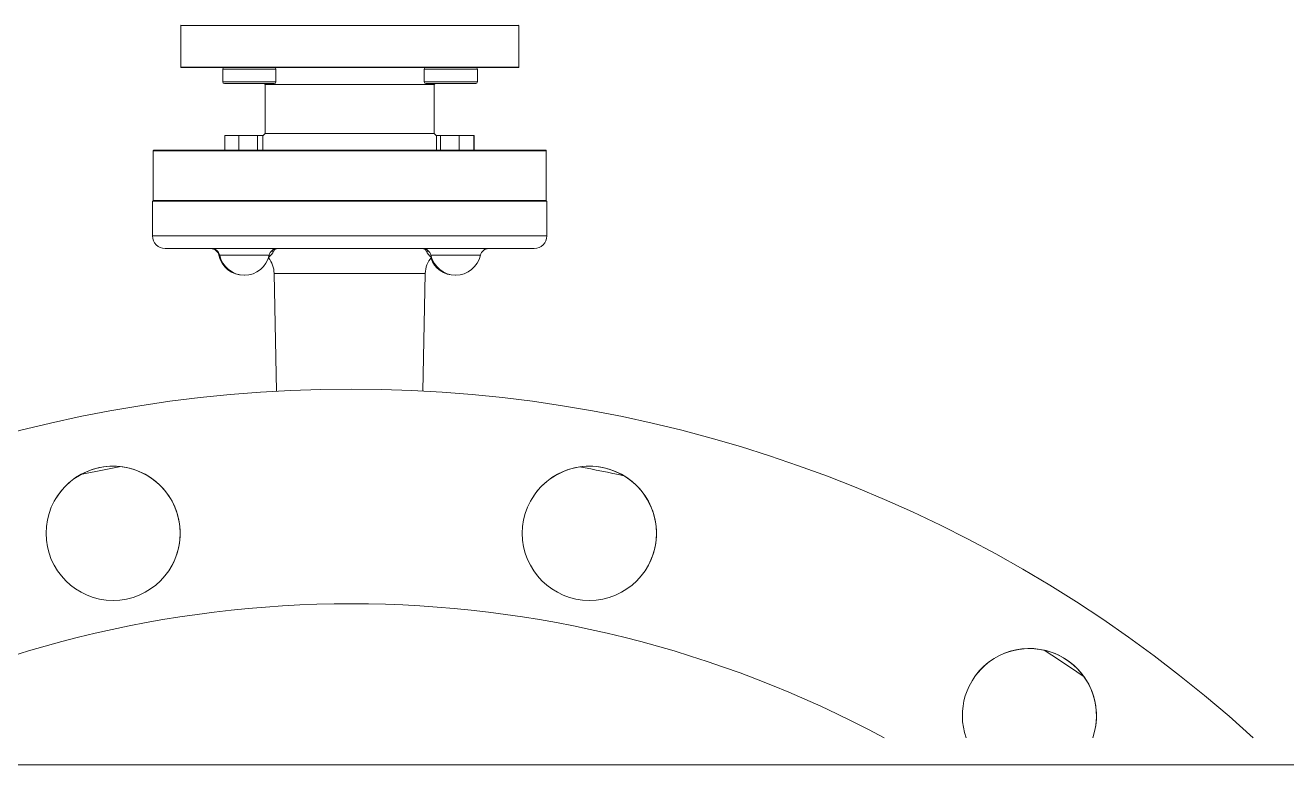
# Model space of a CAD drawing. Header units: inches. Extents: x 52169 to 69006, y 13152 to 42758.
# Drawn here: x 55416.2 to 55714.8, y 31290.3 to 31465.3 of the extents above; entities that cross this region are included whole.
import ezdxf

# ---------------------------------------------------------------- set-up
doc = ezdxf.new("R2010")
doc.units = ezdxf.units.IN
doc.header["$MEASUREMENT"] = 0
doc.layers.add('IA-DIBUJO', color=3, linetype='Continuous')

msp = doc.modelspace()

# ---------------------------------------------------------------- linework, layer by layer
at = {"color": 8, "linetype": 'Continuous', "lineweight": 0}
for p, q in [((55453.02, 31465.23, 0), (55533.02, 31465.23, 0)), ((55453.02, 31455.43, 0), (55453.02, 31465.23, 0)), ((55533.02, 31455.43, 0), (55533.02, 31465.23, 0)), ((55533.02, 31455.43, 0), (55453.02, 31455.43, 0)), ((55453.12, 31455.33, 0), (55532.92, 31455.33, 0)), ((55462.95, 31454.93, 0), (55475.55, 31454.93, 0)), ((55462.95, 31454.93, 0), (55462.95, 31451.93, 0)), ((55475.55, 31454.93, 0), (55475.55, 31451.93, 0)), ((55510.66, 31454.93, 0), (55523.26, 31454.93, 0)), ((55510.66, 31454.93, 0), (55510.66, 31451.93, 0)), ((55523.26, 31454.93, 0), (55523.26, 31451.93, 0)), ((55475.55, 31451.93, 0), (55462.95, 31451.93, 0)), ((55463.35, 31451.53, 0), (55475.15, 31451.53, 0)), ((55473.02, 31451.33, 0), (55472.82, 31451.53, 0)), ((55513.02, 31451.33, 0), (55473.02, 31451.33, 0)), ((55473.02, 31439.73, 0), (55473.02, 31451.33, 0)), ((55523.26, 31451.93, 0), (55510.66, 31451.93, 0)), ((55511.06, 31451.53, 0), (55522.86, 31451.53, 0)), ((55513.02, 31451.33, 0), (55513.22, 31451.53, 0)), ((55513.02, 31439.73, 0), (55513.02, 31451.33, 0)), ((55463.5, 31439.23, 0), (55472.43, 31439.23, 0)), ((55463.5, 31439.23, 0), (55463.5, 31435.73, 0)), ((55466.76, 31439.23, 0), (55466.76, 31435.73, 0)), ((55471.22, 31439.23, 0), (55471.22, 31435.73, 0)), ((55473.02, 31439.73, 0), (55472.42, 31439.13, 0)), ((55472.42, 31439.23, 0), (55472.42, 31435.73, 0)), ((55472.43, 31439.23, 0), (55472.43, 31439.14, 0)), ((55513.02, 31439.73, 0), (55473.02, 31439.73, 0)), ((55513.02, 31439.73, 0), (55513.6, 31439.14, 0)), ((55513.56, 31439.23, 0), (55522.49, 31439.23, 0)), ((55513.56, 31439.23, 0), (55513.56, 31439.18, 0)), ((55513.6, 31439.23, 0), (55513.6, 31435.73, 0)), ((55514.55, 31439.23, 0), (55514.55, 31435.73, 0)), ((55518.94, 31439.23, 0), (55518.94, 31435.73, 0)), ((55522.38, 31439.23, 0), (55522.38, 31435.73, 0)), ((55522.49, 31439.23, 0), (55522.49, 31435.73, 0)), ((55446.52, 31435.63, 0), (55539.52, 31435.63, 0)), ((55446.52, 31423.83, 0), (55446.52, 31435.63, 0)), ((55539.42, 31435.73, 0), (55446.62, 31435.73, 0)), ((55539.52, 31423.83, 0), (55539.52, 31435.63, 0))]:
    msp.add_line(p, q, dxfattribs=at)
for centre, radius, start, end in [((55453.12, 31465.23, 0), 0.1, 90, 180), ((55532.92, 31465.23, 0), 0.1, 0, 90), ((55453.12, 31455.43, 0), 0.1, 180, 270), ((55463.35, 31454.93, 0), 0.4, 90, 180), ((55475.15, 31454.93, 0), 0.4, 360, 90), ((55511.06, 31454.93, 0), 0.4, 90, 180), ((55522.86, 31454.93, 0), 0.4, 360, 90), ((55532.92, 31455.43, 0), 0.1, 270, 0), ((55463.35, 31451.93, 0), 0.4, 180, 270), ((55475.15, 31451.93, 0), 0.4, 270, 0), ((55511.06, 31451.93, 0), 0.4, 180, 270), ((55522.86, 31451.93, 0), 0.4, 270, 0), ((55446.62, 31435.63, 0), 0.1, 90, 180), ((55539.42, 31435.63, 0), 0.1, 0, 90)]:
    msp.add_arc(centre, radius, start, end, dxfattribs=at)
at = {"layer": 'IA-DIBUJO', "color": 3, "linetype": 'Continuous', "lineweight": 0}
for p, q in [((55539.69, 31423.73, 0), (55446.34, 31423.73, 0)), ((55446.34, 31415.48, 0), (55446.34, 31423.73, 0)), ((55539.52, 31423.83, 0), (55446.52, 31423.83, 0)), ((55539.69, 31415.48, 0), (55539.69, 31423.73, 0)), ((55539.69, 31415.48, 0), (55446.34, 31415.48, 0)), ((55536.69, 31412.48, 0), (55449.34, 31412.48, 0)), ((55462.07, 31410.9, 0), (55473.97, 31410.9, 0)), ((55474.47, 31411.85, 0), (55475.02, 31411.85, 0)), ((55511.16, 31411.85, 0), (55511.73, 31411.85, 0)), ((55512.24, 31410.9, 0), (55523.96, 31410.9, 0)), ((55510.9, 31406.59, 0), (55475.13, 31406.59, 0)), ((55475.67, 31378.73, 0), (55475.13, 31406.59, 0)), ((55510.36, 31378.77, 0), (55510.9, 31406.59, 0)), ((56948.13, 31290.33, 0), (54038.63, 31290.33, 0))]:
    msp.add_line(p, q, dxfattribs=at)
for centre in [(55437.02, 31345.1, 0), (55549.75, 31345.1, 0)]:
    msp.add_circle(centre, 15.88, dxfattribs=at)
for centre, radius, start, end in [((55446.62, 31423.83, 0), 0.1, 180, 270), ((55539.42, 31423.83, 0), 0.1, 270, 0), ((55449.34, 31415.48, 0), 3, 180, 270), ((55536.69, 31415.48, 0), 3, 270, 0), ((55460.11, 31410.48, 0), 2, 12.2689, 90), ((55460.29, 31410.48, 0), 2, 12.2689, 90), ((55467.93, 31412.18, 0), 6, 192.2689, 270.8332), ((55468.11, 31412.18, 0), 6, 192.2689, 347.7311), ((55472.24, 31412.98, 0), 3, 302.5556, 337.9757), ((55475.92, 31410.48, 0), 2, 90, 167.7311), ((55475.95, 31411.48, 0), 1, 90, 157.9757), ((55510.23, 31411.48, 0), 1, 22.0243, 90), ((55510.28, 31410.48, 0), 2, 12.2689, 90), ((55513.94, 31412.98, 0), 3, 202.0243, 238.2509), ((55518.1, 31412.18, 0), 6, 192.2689, 347.7311), ((55525.92, 31410.48, 0), 2, 90, 167.7311), ((55469.13, 31406.48, 0), 6, 1.1191, 39.0496), ((55516.9, 31406.48, 0), 6, 139.0784, 178.8809), ((55517.92, 31412.18, 0), 6, 198.6634, 270.8332), ((55513.79, 31412.98, 0), 3, 240.7162, 242.1598), ((55493.38, 31061.73, 0), 317.5, 47.7448, 132.2552), ((55437.02, 31345.1, 0), 15.87, 328.7061, 148.706), ((55493.02, 31061.73, 0), 304, 100.2593, 102.0976), ((55549.75, 31345.1, 0), 15.87, 328.7056, 148.7055), ((55493.02, 31061.73, 0), 304, 77.6754, 79.6815), ((55493.38, 31061.73, 0), 266.7, 61.7802, 118.2198), ((55653.9, 31301.96, 0), 15.87, 340.7557, 199.2443), ((55653.9, 31301.96, 0), 15.88, 340.7558, 148.7067), ((55493.02, 31061.73, 0), 304, 55.1153, 57.2634)]:
    msp.add_arc(centre, radius, start, end, dxfattribs=at)

doc.saveas('drawing.dxf')
